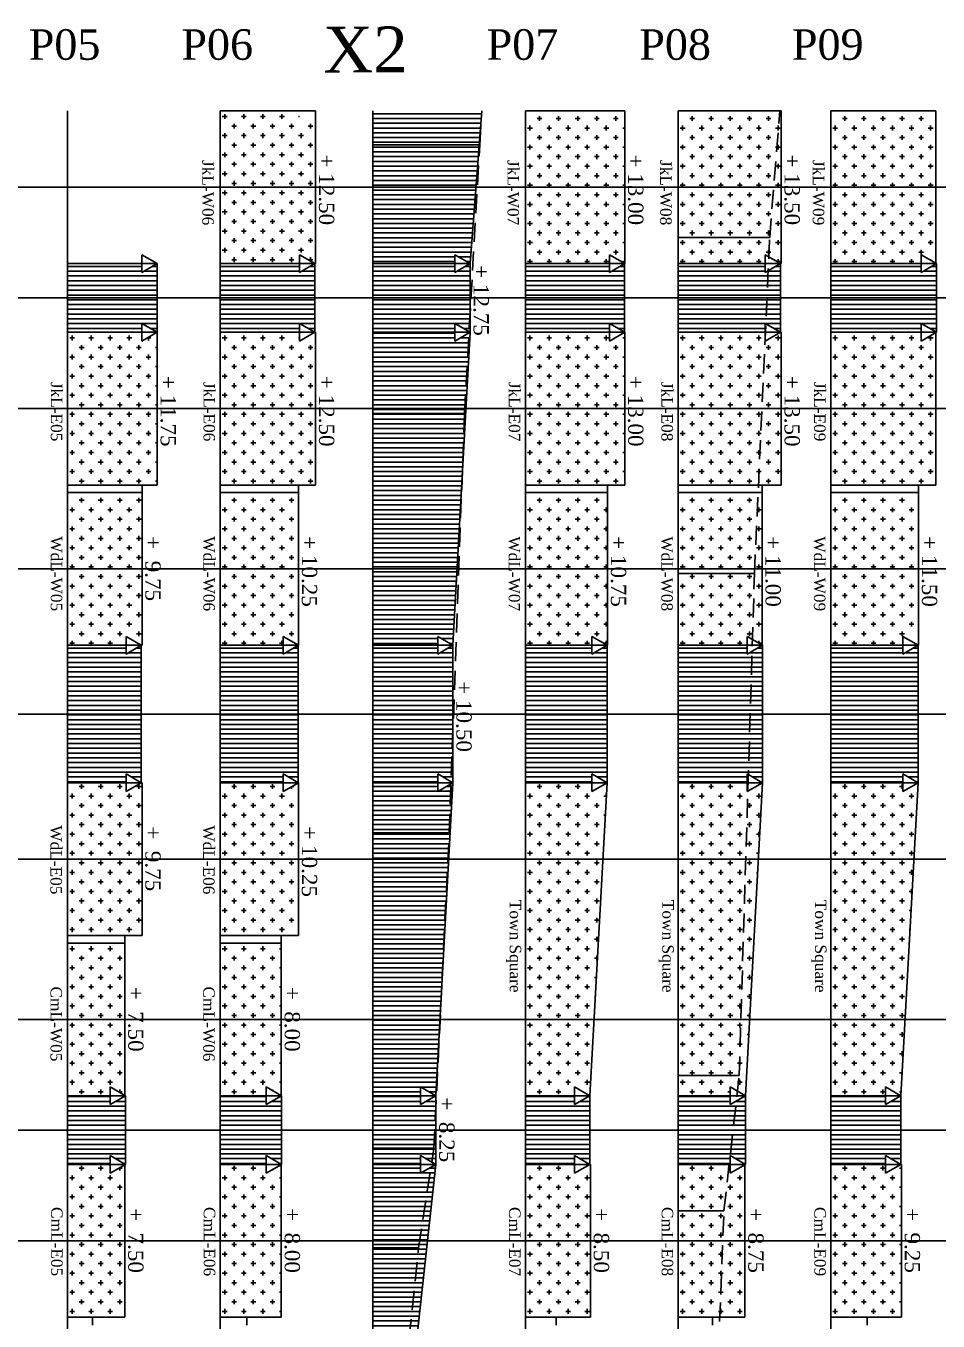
# Model space of a CAD drawing. Extents: x 15746 to 36625, y 87803 to 171760.
# Drawn here: x 16388 to 16507.5, y 88415 to 88584.6 of the extents above; entities that cross this region are included whole.
import ezdxf

# ---------------------------------------------------------------- set-up
doc = ezdxf.new("R2010")
doc.units = 0
doc.header["$LTSCALE"] = 5
doc.header["$MEASUREMENT"] = 0
doc.linetypes.add('DASHED', pattern=[0.75, 0.5, -0.25])
for name, color, linetype in [('CONTOUR', 254, 'Continuous'), ('Demarcation', 7, 'Continuous'), ('Hatch2', 254, 'Continuous'), ('text', 7, 'Continuous')]:
    doc.layers.add(name, color=color, linetype=linetype)
doc.styles.get("Standard").update_dxf_attribs({"font": 'TIMES.TTF', "height": 3})

msp = doc.modelspace()

# ---------------------------------------------------------------- hatches: boundary and pattern name
at = {"layer": 'Hatch2'}
h = msp.add_hatch(dxfattribs=at)
h.set_pattern_fill('CROSS', color=253, scale=5, style=0)
h.set_pattern_definition([(0, (0, 29), (1.25, 1.25), [0.625, -1.875]), (90, (0.3125, 28.6875), (-1.25, 1.25), [0.625, -1.875])])
h.paths.add_polyline_path([(16425.976, 88563.49), (16425.976, 88573.49), (16425.882, 88573.49), (16423.882, 88572.336), (16423.882, 88573.49), (16413.476, 88573.49), (16413.476, 88563.49)])
h.paths.add_polyline_path([(16413.476, 88563.49), (16413.476, 88553.49), (16425.976, 88553.49), (16425.976, 88563.49)])
h = msp.add_hatch(dxfattribs=at)
h.set_pattern_fill('ANSI31', color=253, scale=5, angle=135, style=0)
h.paths.add_polyline_path([(16447.744, 88573.49), (16433.476, 88573.49), (16433.476, 88563.49), (16446.985, 88563.49)])
h.paths.add_polyline_path([(16446.985, 88563.49), (16433.476, 88563.49), (16433.476, 88553.49), (16444.226, 88553.49), (16444.226, 88554.645), (16446.226, 88553.49)])
h.paths.add_polyline_path([(16446.226, 88553.49), (16444.226, 88552.336), (16444.226, 88553.49), (16433.476, 88553.49), (16433.476, 88548.99), (16446.226, 88548.99)])
h.paths.add_polyline_path([(16446.226, 88548.99), (16433.476, 88548.99), (16433.476, 88544.49), (16444.226, 88544.49), (16444.226, 88545.645), (16446.226, 88544.49)])
h.paths.add_polyline_path([(16446.226, 88544.49), (16444.226, 88543.336), (16444.226, 88544.49), (16433.476, 88544.49), (16433.476, 88534.49), (16445.677, 88534.49)])
h.paths.add_polyline_path([(16445.677, 88534.49), (16433.476, 88534.49), (16433.476, 88524.49), (16445.128, 88524.49)])
h.paths.add_polyline_path([(16445.128, 88524.49), (16433.476, 88524.49), (16433.476, 88523.49), (16445.073, 88523.49)])
h.paths.add_polyline_path([(16445.073, 88523.49), (16433.476, 88523.49), (16433.476, 88513.49), (16444.525, 88513.49)])
h.paths.add_polyline_path([(16444.525, 88513.49), (16433.476, 88513.49), (16433.476, 88503.49), (16441.976, 88503.49), (16441.976, 88504.645), (16443.976, 88503.49)])
h.paths.add_polyline_path([(16443.976, 88503.49), (16441.976, 88502.336), (16441.976, 88503.49), (16433.476, 88503.49), (16433.476, 88494.49), (16443.976, 88494.49)])
h.paths.add_polyline_path([(16443.976, 88494.49), (16433.476, 88494.49), (16433.476, 88485.49), (16441.976, 88485.49), (16441.976, 88486.645), (16443.976, 88485.49)])
h.paths.add_polyline_path([(16443.976, 88485.49), (16441.976, 88484.336), (16441.976, 88485.49), (16433.476, 88485.49), (16433.476, 88475.49), (16443.427, 88475.49)])
h.paths.add_polyline_path([(16443.427, 88475.49), (16433.476, 88475.49), (16433.476, 88465.49), (16442.878, 88465.49)])
h.paths.add_polyline_path([(16442.878, 88465.49), (16433.476, 88465.49), (16433.476, 88464.458), (16442.822, 88464.458)])
h.paths.add_polyline_path([(16442.822, 88464.458), (16433.476, 88464.458), (16433.476, 88454.49), (16442.275, 88454.49)])
h.paths.add_polyline_path([(16442.275, 88454.49), (16433.476, 88454.49), (16433.476, 88444.49), (16439.726, 88444.49), (16439.726, 88445.645), (16441.726, 88444.49)])
h.paths.add_polyline_path([(16441.726, 88444.49), (16439.726, 88443.336), (16439.726, 88444.49), (16433.476, 88444.49), (16433.476, 88439.99), (16441.726, 88439.99)])
h.paths.add_polyline_path([(16441.726, 88439.99), (16433.476, 88439.99), (16433.476, 88435.49), (16439.726, 88435.49), (16439.726, 88436.645), (16441.726, 88435.49)])
h.paths.add_polyline_path([(16441.726, 88435.49), (16439.726, 88434.336), (16439.726, 88435.49), (16433.476, 88435.49), (16433.476, 88425.49), (16440.628, 88425.49)])
h.paths.add_polyline_path([(16440.628, 88425.49), (16433.476, 88425.49), (16433.476, 88415.49), (16439.531, 88415.49)])
h.paths.add_polyline_path([(16439.531, 88415.49), (16433.476, 88415.49), (16433.476, 88414.458), (16439.417, 88414.458)])
h.paths.add_polyline_path([(16439.417, 88414.458), (16433.476, 88414.458), (16433.476, 88404.49), (16438.323, 88404.49)])
h.paths.add_polyline_path([(16438.323, 88404.49), (16433.476, 88404.49), (16433.476, 88389.99), (16437.226, 88389.99), (16437.226, 88394.49), (16435.226, 88393.336), (16435.226, 88395.645), (16437.226, 88394.49)])
h.paths.add_polyline_path([(16437.226, 88389.99), (16433.476, 88389.99), (16433.476, 88385.49), (16435.226, 88385.49), (16435.226, 88386.645), (16437.226, 88385.49)])
h = msp.add_hatch(dxfattribs=at)
h.set_pattern_fill('CROSS', color=253, scale=5, style=0)
h.paths.add_polyline_path([(16466.476, 88563.49), (16466.476, 88573.49), (16453.476, 88573.49), (16453.476, 88563.49)])
h.paths.add_polyline_path([(16453.476, 88563.49), (16453.476, 88553.49), (16464.476, 88553.49), (16464.476, 88554.645), (16466.476, 88553.49), (16466.476, 88563.49)])
h = msp.add_hatch(dxfattribs=at)
h.set_pattern_fill('CROSS', color=253, scale=5, style=0)
h.paths.add_polyline_path([(16486.976, 88563.49), (16486.976, 88573.49), (16473.476, 88573.49), (16473.476, 88563.49)])
h.paths.add_polyline_path([(16486.976, 88563.49), (16473.476, 88563.49), (16473.476, 88553.49), (16484.882, 88553.49), (16484.882, 88554.645), (16486.882, 88553.49), (16486.976, 88553.49)])
h = msp.add_hatch(dxfattribs=at)
h.set_pattern_fill('CROSS', color=253, scale=5, style=0)
h.paths.add_polyline_path([(16493.476, 88563.49), (16507.226, 88563.49), (16507.226, 88573.49), (16493.476, 88573.49)])
h.paths.add_polyline_path([(16493.476, 88563.49), (16493.476, 88553.49), (16505.32, 88553.49), (16505.32, 88554.645), (16507.226, 88553.544), (16507.226, 88563.49)])
h = msp.add_hatch(dxfattribs=at)
h.set_pattern_fill('ANSI31', color=253, scale=5, angle=135, style=0)
h.paths.add_polyline_path([(16405.195, 88548.99), (16405.195, 88553.49), (16403.195, 88552.336), (16403.195, 88553.49), (16393.476, 88553.49), (16393.476, 88548.99)])
h.paths.add_polyline_path([(16393.476, 88548.99), (16393.476, 88544.49), (16403.195, 88544.49), (16403.195, 88545.645), (16405.195, 88544.49), (16405.195, 88548.99)])
h = msp.add_hatch(dxfattribs=at)
h.set_pattern_fill('ANSI31', color=253, scale=5, angle=135, style=0)
h.paths.add_polyline_path([(16425.882, 88548.99), (16425.882, 88553.49), (16423.882, 88552.336), (16423.882, 88553.49), (16413.476, 88553.49), (16413.476, 88548.99)])
h.paths.add_polyline_path([(16413.476, 88548.99), (16413.476, 88544.49), (16423.882, 88544.49), (16423.882, 88545.645), (16425.882, 88544.49), (16425.882, 88548.99)])
h = msp.add_hatch(dxfattribs=at)
h.set_pattern_fill('ANSI31', color=253, scale=5, angle=135, style=0)
h.paths.add_polyline_path([(16453.476, 88553.49), (16453.476, 88548.99), (16466.439, 88548.99), (16466.439, 88553.469), (16464.476, 88552.336), (16464.476, 88553.49)])
h.paths.add_polyline_path([(16453.476, 88548.99), (16453.476, 88544.49), (16464.476, 88544.49), (16464.476, 88545.645), (16466.439, 88544.511), (16466.439, 88548.99)])
h = msp.add_hatch(dxfattribs=at)
h.set_pattern_fill('ANSI31', color=253, scale=5, angle=135, style=0)
h.paths.add_polyline_path([(16486.882, 88548.99), (16486.882, 88553.49), (16484.882, 88552.336), (16484.882, 88553.49), (16473.476, 88553.49), (16473.476, 88548.99)])
h.paths.add_polyline_path([(16473.476, 88548.99), (16473.476, 88544.49), (16484.882, 88544.49), (16484.882, 88545.645), (16486.882, 88544.49), (16486.882, 88548.99)])
h = msp.add_hatch(dxfattribs=at)
h.set_pattern_fill('ANSI31', color=253, scale=5, angle=135, style=0)
h.paths.add_polyline_path([(16507.32, 88548.99), (16507.32, 88553.49), (16505.32, 88552.336), (16505.32, 88553.49), (16493.476, 88553.49), (16493.476, 88548.99)])
h.paths.add_polyline_path([(16493.476, 88548.99), (16493.476, 88544.49), (16505.32, 88544.49), (16505.32, 88545.645), (16507.32, 88544.49), (16507.32, 88548.99)])
h = msp.add_hatch(dxfattribs=at)
h.set_pattern_fill('CROSS', color=253, scale=5, style=0)
h.paths.add_polyline_path([(16405.226, 88534.49), (16405.226, 88544.472), (16405.195, 88544.49), (16403.195, 88543.336), (16403.195, 88544.49), (16393.476, 88544.49), (16393.476, 88534.49)])
h.paths.add_polyline_path([(16393.476, 88534.49), (16393.476, 88524.49), (16405.226, 88524.49), (16405.226, 88534.49)])
h = msp.add_hatch(dxfattribs=at)
h.set_pattern_fill('CROSS', color=253, scale=5, style=0)
h.paths.add_polyline_path([(16425.976, 88534.49), (16425.976, 88544.49), (16425.882, 88544.49), (16423.882, 88543.336), (16423.882, 88544.49), (16413.476, 88544.49), (16413.476, 88534.49)])
h.paths.add_polyline_path([(16413.476, 88534.49), (16413.476, 88524.49), (16425.976, 88524.49), (16425.976, 88534.49)])
h = msp.add_hatch(dxfattribs=at)
h.set_pattern_fill('CROSS', color=253, scale=5, style=0)
h.paths.add_polyline_path([(16466.476, 88534.49), (16466.476, 88544.49), (16464.476, 88543.336), (16464.476, 88544.49), (16453.476, 88544.49), (16453.476, 88534.49)])
h.paths.add_polyline_path([(16453.476, 88534.49), (16453.476, 88524.49), (16466.476, 88524.49), (16466.476, 88534.49)])
h = msp.add_hatch(dxfattribs=at)
h.set_pattern_fill('CROSS', color=253, scale=5, style=0)
h.paths.add_polyline_path([(16473.476, 88544.49), (16473.476, 88534.49), (16486.976, 88534.49), (16486.976, 88544.49), (16486.882, 88544.49), (16484.882, 88543.336), (16484.882, 88544.49)])
h.paths.add_polyline_path([(16473.476, 88534.49), (16473.476, 88524.49), (16486.976, 88524.49), (16486.976, 88534.49)])
h = msp.add_hatch(dxfattribs=at)
h.set_pattern_fill('CROSS', color=253, scale=5, style=0)
h.paths.add_polyline_path([(16507.226, 88534.49), (16507.226, 88544.436), (16505.32, 88543.336), (16505.32, 88544.49), (16493.476, 88544.49), (16493.476, 88534.49)])
h.paths.add_polyline_path([(16493.476, 88534.49), (16493.476, 88524.49), (16507.226, 88524.49), (16507.226, 88534.49)])
h = msp.add_hatch(dxfattribs=at)
h.set_pattern_fill('CROSS', color=253, scale=5, style=0)
h.paths.add_polyline_path([(16403.226, 88513.49), (16403.226, 88523.49), (16393.476, 88523.49), (16393.476, 88513.49)])
h.paths.add_polyline_path([(16393.476, 88513.49), (16393.476, 88503.49), (16401.132, 88503.49), (16401.132, 88504.645), (16403.132, 88503.49), (16403.226, 88503.49), (16403.226, 88513.49)])
h = msp.add_hatch(dxfattribs=at)
h.set_pattern_fill('CROSS', color=253, scale=5, style=0)
h.paths.add_polyline_path([(16413.476, 88523.49), (16413.476, 88513.49), (16423.726, 88513.49), (16423.726, 88523.49)])
h.paths.add_polyline_path([(16413.476, 88513.49), (16413.476, 88503.49), (16421.726, 88503.49), (16421.726, 88504.645), (16423.726, 88503.49), (16423.726, 88513.49)])
h = msp.add_hatch(dxfattribs=at)
h.set_pattern_fill('CROSS', color=253, scale=5, style=0)
h.paths.add_polyline_path([(16464.226, 88523.49), (16453.476, 88523.49), (16453.476, 88513.49), (16464.226, 88513.49)])
h.paths.add_polyline_path([(16453.476, 88513.49), (16453.476, 88503.49), (16462.163, 88503.49), (16462.163, 88504.645), (16464.163, 88503.49), (16464.226, 88503.49), (16464.226, 88513.49)])
h = msp.add_hatch(dxfattribs=at)
h.set_pattern_fill('CROSS', color=253, scale=5, style=0)
h.paths.add_polyline_path([(16484.476, 88513.49), (16484.476, 88523.49), (16473.476, 88523.49), (16473.476, 88513.49)])
h.paths.add_polyline_path([(16473.476, 88513.49), (16473.476, 88503.49), (16482.538, 88503.49), (16482.538, 88504.645), (16484.476, 88503.526), (16484.476, 88513.49)])
h = msp.add_hatch(dxfattribs=at)
h.set_pattern_fill('CROSS', color=253, scale=5, style=0)
h.paths.add_polyline_path([(16493.476, 88513.49), (16493.476, 88503.49), (16502.913, 88503.49), (16502.913, 88504.645), (16504.913, 88503.49), (16504.976, 88503.49), (16504.976, 88513.49)])
h.paths.add_polyline_path([(16504.976, 88523.49), (16493.476, 88523.49), (16493.476, 88513.49), (16504.976, 88513.49)])
h = msp.add_hatch(dxfattribs=at)
h.set_pattern_fill('ANSI31', color=253, scale=5, angle=135, style=0)
h.paths.add_polyline_path([(16403.132, 88503.49), (16401.132, 88502.336), (16401.132, 88503.49), (16393.476, 88503.49), (16393.476, 88494.49), (16403.132, 88494.49)])
h.paths.add_polyline_path([(16403.132, 88494.49), (16393.476, 88494.49), (16393.476, 88485.49), (16401.132, 88485.49), (16401.132, 88486.645), (16403.132, 88485.49)])
h = msp.add_hatch(dxfattribs=at)
h.set_pattern_fill('ANSI31', color=253, scale=5, angle=135, style=0)
h.paths.add_polyline_path([(16423.695, 88503.472), (16421.726, 88502.336), (16421.726, 88503.49), (16413.476, 88503.49), (16413.476, 88494.49), (16423.695, 88494.49)])
h.paths.add_polyline_path([(16423.695, 88494.49), (16413.476, 88494.49), (16413.476, 88485.49), (16421.726, 88485.49), (16421.726, 88486.645), (16423.695, 88485.508)])
h = msp.add_hatch(dxfattribs=at)
h.set_pattern_fill('ANSI31', color=253, scale=5, angle=135, style=0)
h.paths.add_polyline_path([(16464.163, 88503.49), (16462.163, 88502.336), (16462.163, 88503.49), (16453.476, 88503.49), (16453.476, 88494.49), (16464.163, 88494.49)])
h.paths.add_polyline_path([(16453.476, 88494.49), (16453.476, 88485.49), (16462.163, 88485.49), (16462.163, 88486.645), (16464.163, 88485.49), (16464.163, 88494.49)])
h = msp.add_hatch(dxfattribs=at)
h.set_pattern_fill('ANSI31', color=253, scale=5, angle=135, style=0)
h.paths.add_polyline_path([(16484.538, 88494.49), (16484.538, 88503.49), (16482.538, 88502.336), (16482.538, 88503.49), (16473.476, 88503.49), (16473.476, 88494.49)])
h.paths.add_polyline_path([(16473.476, 88494.49), (16473.476, 88485.49), (16482.538, 88485.49), (16482.538, 88486.645), (16484.538, 88485.49), (16484.538, 88494.49)])
h = msp.add_hatch(dxfattribs=at)
h.set_pattern_fill('ANSI31', color=253, scale=5, angle=135, style=0)
h.paths.add_polyline_path([(16504.913, 88494.49), (16504.913, 88503.49), (16502.913, 88502.336), (16502.913, 88503.49), (16493.476, 88503.49), (16493.476, 88494.49)])
h.paths.add_polyline_path([(16502.913, 88485.49), (16502.913, 88486.645), (16504.913, 88485.49), (16504.913, 88494.49), (16493.476, 88494.49), (16493.476, 88485.49)])
h = msp.add_hatch(dxfattribs=at)
h.set_pattern_fill('CROSS', color=253, scale=5, style=0)
h.paths.add_polyline_path([(16403.226, 88475.49), (16403.226, 88485.436), (16403.132, 88485.49), (16401.132, 88484.336), (16401.132, 88485.49), (16393.476, 88485.49), (16393.476, 88475.49)])
h.paths.add_polyline_path([(16393.476, 88475.49), (16393.476, 88465.49), (16403.226, 88465.49), (16403.226, 88475.49)])
h = msp.add_hatch(dxfattribs=at)
h.set_pattern_fill('CROSS', color=253, scale=5, style=0)
h.paths.add_polyline_path([(16423.726, 88475.49), (16423.726, 88485.49), (16421.726, 88484.336), (16421.726, 88485.49), (16413.476, 88485.49), (16413.476, 88475.49)])
h.paths.add_polyline_path([(16413.476, 88475.49), (16413.476, 88465.49), (16423.726, 88465.49), (16423.726, 88475.49)])
h = msp.add_hatch(dxfattribs=at)
h.set_pattern_fill('CROSS', color=253, scale=5, style=0)
h.paths.add_polyline_path([(16463.615, 88475.49), (16464.163, 88485.49), (16462.163, 88484.336), (16462.163, 88485.49), (16453.476, 88485.49), (16453.476, 88475.49)])
h.paths.add_polyline_path([(16463.615, 88475.49), (16453.476, 88475.49), (16453.476, 88454.49), (16462.462, 88454.49)])
h.paths.add_polyline_path([(16453.476, 88444.49), (16459.913, 88444.49), (16459.913, 88445.645), (16461.913, 88444.49), (16462.462, 88454.49), (16453.476, 88454.49)])
h = msp.add_hatch(dxfattribs=at)
h.set_pattern_fill('CROSS', color=253, scale=5, style=0)
h.paths.add_polyline_path([(16483.99, 88475.49), (16484.538, 88485.49), (16482.538, 88484.336), (16482.538, 88485.49), (16473.476, 88485.49), (16473.476, 88475.49)])
h.paths.add_polyline_path([(16473.476, 88454.49), (16482.837, 88454.49), (16483.99, 88475.49), (16473.476, 88475.49)])
h.paths.add_polyline_path([(16473.476, 88454.49), (16473.476, 88444.49), (16480.288, 88444.49), (16480.288, 88445.645), (16482.288, 88444.49), (16482.837, 88454.49)])
h = msp.add_hatch(dxfattribs=at)
h.set_pattern_fill('CROSS', color=253, scale=5, style=0)
h.paths.add_polyline_path([(16504.365, 88475.49), (16504.913, 88485.49), (16502.913, 88484.336), (16502.913, 88485.49), (16493.476, 88485.49), (16493.476, 88475.49)])
h.paths.add_polyline_path([(16493.476, 88454.49), (16503.212, 88454.49), (16504.365, 88475.49), (16493.476, 88475.49)])
h.paths.add_polyline_path([(16493.476, 88444.49), (16500.663, 88444.49), (16500.663, 88445.645), (16502.663, 88444.49), (16503.212, 88454.49), (16493.476, 88454.49)])
h = msp.add_hatch(dxfattribs=at)
h.set_pattern_fill('CROSS', color=253, scale=5, style=0)
h.paths.add_polyline_path([(16400.976, 88464.458), (16393.476, 88464.458), (16393.476, 88454.49), (16400.976, 88454.49)])
h.paths.add_polyline_path([(16393.476, 88454.49), (16393.476, 88444.49), (16399.07, 88444.49), (16399.07, 88445.645), (16400.976, 88444.544), (16400.976, 88454.49)])
h = msp.add_hatch(dxfattribs=at)
h.set_pattern_fill('CROSS', color=253, scale=5, style=0)
h.paths.add_polyline_path([(16421.476, 88464.458), (16413.476, 88464.458), (16413.476, 88454.49), (16421.476, 88454.49)])
h.paths.add_polyline_path([(16413.476, 88454.49), (16413.476, 88444.49), (16419.507, 88444.49), (16419.507, 88445.645), (16421.476, 88444.508), (16421.476, 88454.49)])
h = msp.add_hatch(dxfattribs=at)
h.set_pattern_fill('ANSI31', color=253, scale=5, angle=135, style=0)
h.paths.add_polyline_path([(16401.07, 88444.49), (16399.07, 88443.336), (16399.07, 88444.49), (16393.476, 88444.49), (16393.476, 88439.99), (16401.07, 88439.99)])
h.paths.add_polyline_path([(16401.07, 88439.99), (16393.476, 88439.99), (16393.476, 88435.49), (16399.07, 88435.49), (16399.07, 88436.645), (16401.07, 88435.49)])
h = msp.add_hatch(dxfattribs=at)
h.set_pattern_fill('ANSI31', color=253, scale=5, angle=135, style=0)
h.paths.add_polyline_path([(16421.507, 88444.49), (16419.507, 88443.336), (16419.507, 88444.49), (16413.476, 88444.49), (16413.476, 88439.99), (16421.507, 88439.99)])
h.paths.add_polyline_path([(16421.507, 88439.99), (16413.476, 88439.99), (16413.476, 88435.49), (16419.507, 88435.49), (16419.507, 88436.645), (16421.507, 88435.49)])
h = msp.add_hatch(dxfattribs=at)
h.set_pattern_fill('ANSI31', color=253, scale=5, angle=135, style=0)
h.paths.add_polyline_path([(16461.913, 88439.99), (16461.913, 88444.49), (16459.913, 88443.336), (16459.913, 88444.49), (16453.476, 88444.49), (16453.476, 88439.99)])
h.paths.add_polyline_path([(16453.476, 88439.99), (16453.476, 88435.49), (16459.913, 88435.49), (16459.913, 88436.645), (16461.913, 88435.49), (16461.913, 88439.99)])
h = msp.add_hatch(dxfattribs=at)
h.set_pattern_fill('ANSI31', color=253, scale=5, angle=135, style=0)
h.paths.add_polyline_path([(16482.288, 88439.99), (16482.288, 88444.49), (16480.288, 88443.336), (16480.288, 88444.49), (16473.476, 88444.49), (16473.476, 88439.99)])
h.paths.add_polyline_path([(16473.476, 88439.99), (16473.476, 88435.49), (16480.288, 88435.49), (16480.288, 88436.645), (16482.288, 88435.49), (16482.288, 88439.99)])
h = msp.add_hatch(dxfattribs=at)
h.set_pattern_fill('ANSI31', color=253, scale=5, angle=135, style=0)
h.paths.add_polyline_path([(16500.663, 88443.336), (16500.663, 88444.49), (16493.476, 88444.49), (16493.476, 88439.99), (16502.663, 88439.99), (16502.663, 88444.49)])
h.paths.add_polyline_path([(16493.476, 88439.99), (16493.476, 88435.49), (16500.663, 88435.49), (16500.663, 88436.645), (16502.663, 88435.49), (16502.663, 88439.99)])
h = msp.add_hatch(dxfattribs=at)
h.set_pattern_fill('CROSS', color=253, scale=5, style=0)
h.paths.add_polyline_path([(16400.976, 88425.49), (16400.976, 88435.436), (16399.07, 88434.336), (16399.07, 88435.49), (16393.476, 88435.49), (16393.476, 88425.49)])
h.paths.add_polyline_path([(16393.476, 88425.49), (16393.476, 88415.49), (16400.976, 88415.49), (16400.976, 88425.49)])
h = msp.add_hatch(dxfattribs=at)
h.set_pattern_fill('CROSS', color=253, scale=5, style=0)
h.paths.add_polyline_path([(16413.476, 88425.49), (16421.476, 88425.49), (16421.476, 88435.472), (16419.507, 88434.336), (16419.507, 88435.49), (16413.476, 88435.49)])
h.paths.add_polyline_path([(16413.476, 88425.49), (16413.476, 88415.49), (16421.476, 88415.49), (16421.476, 88425.49)])
h = msp.add_hatch(dxfattribs=at)
h.set_pattern_fill('CROSS', color=253, scale=5, style=0)
h.paths.add_polyline_path([(16461.976, 88425.49), (16461.976, 88435.49), (16461.913, 88435.49), (16459.913, 88434.336), (16459.913, 88435.49), (16453.476, 88435.49), (16453.476, 88425.49)])
h.paths.add_polyline_path([(16453.476, 88425.49), (16453.476, 88415.49), (16461.976, 88415.49), (16461.976, 88425.49)])
h = msp.add_hatch(dxfattribs=at)
h.set_pattern_fill('CROSS', color=253, scale=5, style=0)
h.paths.add_polyline_path([(16482.226, 88425.49), (16482.226, 88435.454), (16480.288, 88434.336), (16480.288, 88435.49), (16473.476, 88435.49), (16473.476, 88425.49)])
h.paths.add_polyline_path([(16473.476, 88425.49), (16473.476, 88415.49), (16482.226, 88415.49), (16482.226, 88425.49)])
h = msp.add_hatch(dxfattribs=at)
h.set_pattern_fill('CROSS', color=253, scale=5, style=0)
h.paths.add_polyline_path([(16502.726, 88435.49), (16502.663, 88435.49), (16500.663, 88434.336), (16500.663, 88435.49), (16493.476, 88435.49), (16493.476, 88425.49), (16502.726, 88425.49)])
h.paths.add_polyline_path([(16493.476, 88425.49), (16493.476, 88415.49), (16502.726, 88415.49), (16502.726, 88425.49)])

# ---------------------------------------------------------------- linework, layer by layer
for p, q in [((16393.476, 88573.49), (16393.476, 88304.99)), ((16413.476, 88573.49), (16413.476, 88304.99)), ((16425.976, 88573.49), (16425.976, 88553.49)), ((16433.476, 88573.49), (16433.476, 88304.99)), ((16453.476, 88573.49), (16453.476, 88304.99)), ((16466.476, 88573.49), (16466.476, 88553.49)), ((16473.476, 88573.49), (16473.476, 88304.99)), ((16486.976, 88573.49), (16486.976, 88553.49)), ((16493.476, 88573.49), (16493.476, 88304.99)), ((16507.226, 88573.49), (16507.226, 88553.49)), ((16403.195, 88554.645), (16403.195, 88552.336)), ((16423.882, 88554.645), (16423.882, 88552.336)), ((16444.226, 88554.645), (16444.226, 88552.336)), ((16464.476, 88554.645), (16464.476, 88552.336)), ((16484.882, 88554.645), (16484.882, 88552.336)), ((16505.32, 88554.645), (16505.32, 88552.336)), ((16405.195, 88553.49), (16405.195, 88544.49)), ((16425.882, 88553.49), (16425.882, 88544.49)), ((16446.226, 88553.49), (16446.226, 88544.49)), ((16466.439, 88553.49), (16466.439, 88544.49)), ((16486.882, 88553.49), (16486.882, 88544.49)), ((16507.32, 88553.49), (16507.32, 88544.49)), ((16248.476, 88548.99), (16669.038, 88548.99)), ((16403.195, 88545.645), (16403.195, 88543.336)), ((16423.882, 88545.645), (16423.882, 88543.336)), ((16444.226, 88545.645), (16444.226, 88543.336)), ((16464.476, 88545.645), (16464.476, 88543.336)), ((16484.882, 88545.645), (16484.882, 88543.336)), ((16505.32, 88545.645), (16505.32, 88543.336)), ((16405.226, 88544.49), (16405.226, 88524.49)), ((16425.976, 88544.49), (16425.976, 88524.49)), ((16466.476, 88544.49), (16466.476, 88524.49)), ((16486.976, 88544.49), (16486.976, 88524.49)), ((16507.226, 88544.49), (16507.226, 88524.49)), ((16403.226, 88523.49), (16403.226, 88503.49)), ((16423.726, 88523.49), (16423.726, 88503.49)), ((16464.226, 88523.49), (16464.226, 88503.49)), ((16484.476, 88523.49), (16484.476, 88503.49)), ((16504.976, 88523.49), (16504.976, 88503.49)), ((16401.132, 88504.645), (16401.132, 88502.336)), ((16403.132, 88503.49), (16403.132, 88485.49)), ((16421.726, 88504.645), (16421.726, 88502.336)), ((16423.695, 88503.49), (16423.695, 88485.49)), ((16441.976, 88504.645), (16441.976, 88502.336)), ((16443.976, 88503.49), (16443.976, 88485.49)), ((16462.163, 88504.645), (16462.163, 88502.336)), ((16464.163, 88503.49), (16464.163, 88485.49)), ((16482.538, 88504.645), (16482.538, 88502.336)), ((16484.538, 88503.49), (16484.538, 88485.49)), ((16502.913, 88504.645), (16502.913, 88502.336)), ((16504.913, 88503.49), (16504.913, 88485.49)), ((16248.476, 88494.49), (16758.476, 88494.49)), ((16401.132, 88486.645), (16401.132, 88484.336)), ((16421.726, 88486.645), (16421.726, 88484.336)), ((16441.976, 88486.645), (16441.976, 88484.336)), ((16462.163, 88486.645), (16462.163, 88484.336)), ((16482.538, 88486.645), (16482.538, 88484.336)), ((16502.913, 88486.645), (16502.913, 88484.336)), ((16403.226, 88485.49), (16403.226, 88465.49)), ((16423.726, 88485.49), (16423.726, 88465.49)), ((16400.976, 88464.458), (16400.976, 88444.49)), ((16421.476, 88464.458), (16421.476, 88444.49)), ((16399.07, 88445.645), (16399.07, 88443.336)), ((16419.507, 88445.645), (16419.507, 88443.336)), ((16439.726, 88445.645), (16439.726, 88443.336)), ((16459.913, 88445.645), (16459.913, 88443.336)), ((16480.288, 88445.645), (16480.288, 88443.336)), ((16500.663, 88445.645), (16500.663, 88443.336)), ((16401.07, 88444.49), (16401.07, 88435.49)), ((16421.507, 88444.49), (16421.507, 88435.49)), ((16441.726, 88444.49), (16441.726, 88435.49)), ((16461.913, 88444.49), (16461.913, 88435.49)), ((16482.288, 88444.49), (16482.288, 88435.49)), ((16502.663, 88444.49), (16502.663, 88435.49)), ((16248.476, 88439.99), (16758.476, 88439.99)), ((16399.07, 88436.645), (16399.07, 88434.336)), ((16400.976, 88435.49), (16400.976, 88415.49)), ((16419.507, 88436.645), (16419.507, 88434.336)), ((16421.476, 88435.49), (16421.476, 88415.49)), ((16439.726, 88436.645), (16439.726, 88434.336)), ((16459.913, 88436.645), (16459.913, 88434.336)), ((16461.976, 88435.49), (16461.976, 88415.49)), ((16480.288, 88436.645), (16480.288, 88434.336)), ((16482.226, 88435.49), (16482.226, 88415.49)), ((16500.663, 88436.645), (16500.663, 88434.336)), ((16502.726, 88435.49), (16502.726, 88415.49))]:
    msp.add_line(p, q)
at = {"color": 7}
for p, q in [((16413.476, 88573.49), (16425.976, 88573.49)), ((16446.226, 88553.49), (16447.744, 88573.49)), ((16453.476, 88573.49), (16466.476, 88573.49)), ((16473.476, 88573.49), (16486.976, 88573.49)), ((16493.476, 88573.49), (16507.226, 88573.49)), ((16405.195, 88553.49), (16403.195, 88554.645)), ((16425.882, 88553.49), (16423.882, 88554.645)), ((16446.226, 88553.49), (16444.226, 88554.645)), ((16466.476, 88553.49), (16464.476, 88554.645)), ((16486.882, 88553.49), (16484.882, 88554.645)), ((16507.32, 88553.49), (16505.32, 88554.645)), ((16393.476, 88553.49), (16405.195, 88553.49)), ((16405.195, 88553.49), (16403.195, 88552.336)), ((16413.476, 88553.49), (16425.882, 88553.49)), ((16425.882, 88553.49), (16423.882, 88552.336)), ((16433.476, 88553.49), (16446.226, 88553.49)), ((16446.226, 88553.49), (16444.226, 88552.336)), ((16453.476, 88553.49), (16466.439, 88553.49)), ((16466.476, 88553.49), (16464.476, 88552.336)), ((16466.439, 88553.49), (16466.476, 88553.49)), ((16473.476, 88553.49), (16486.882, 88553.49)), ((16486.882, 88553.49), (16484.882, 88552.336)), ((16486.882, 88553.49), (16486.976, 88553.49)), ((16493.476, 88553.49), (16507.226, 88553.49)), ((16507.32, 88553.49), (16505.32, 88552.336)), ((16507.226, 88553.49), (16507.32, 88553.49)), ((16405.195, 88544.49), (16403.195, 88545.645)), ((16425.882, 88544.49), (16423.882, 88545.645)), ((16446.226, 88544.49), (16444.226, 88545.645)), ((16466.476, 88544.49), (16464.476, 88545.645)), ((16486.882, 88544.49), (16484.882, 88545.645)), ((16507.32, 88544.49), (16505.32, 88545.645)), ((16393.476, 88544.49), (16405.195, 88544.49)), ((16405.195, 88544.49), (16403.195, 88543.336)), ((16405.226, 88544.49), (16405.195, 88544.49)), ((16413.476, 88544.49), (16425.882, 88544.49)), ((16425.882, 88544.49), (16423.882, 88543.336)), ((16425.882, 88544.49), (16425.976, 88544.49)), ((16433.476, 88544.49), (16446.226, 88544.49)), ((16443.976, 88503.49), (16446.226, 88544.49)), ((16446.226, 88544.49), (16444.226, 88543.336)), ((16453.476, 88544.49), (16466.439, 88544.49)), ((16466.476, 88544.49), (16464.476, 88543.336)), ((16466.439, 88544.49), (16466.476, 88544.49)), ((16473.476, 88544.49), (16486.882, 88544.49)), ((16486.882, 88544.49), (16484.882, 88543.336)), ((16486.882, 88544.49), (16486.976, 88544.49)), ((16493.476, 88544.49), (16507.226, 88544.49)), ((16507.32, 88544.49), (16505.32, 88543.336)), ((16507.226, 88544.49), (16507.32, 88544.49)), ((16393.476, 88524.49), (16405.226, 88524.49)), ((16403.226, 88523.49), (16403.226, 88524.49)), ((16413.476, 88524.49), (16425.976, 88524.49)), ((16423.726, 88523.49), (16423.726, 88524.49)), ((16453.476, 88524.49), (16466.476, 88524.49)), ((16464.226, 88523.49), (16464.226, 88524.49)), ((16473.476, 88524.49), (16486.976, 88524.49)), ((16484.476, 88523.49), (16484.476, 88524.49)), ((16493.476, 88524.49), (16507.226, 88524.49)), ((16504.976, 88523.49), (16504.976, 88524.49)), ((16393.476, 88523.49), (16403.226, 88523.49)), ((16413.476, 88523.49), (16423.726, 88523.49)), ((16453.476, 88523.49), (16464.226, 88523.49)), ((16473.476, 88523.49), (16484.476, 88523.49)), ((16493.476, 88523.49), (16504.976, 88523.49)), ((16393.476, 88503.49), (16403.132, 88503.49)), ((16403.132, 88503.49), (16401.132, 88504.645)), ((16403.132, 88503.49), (16401.132, 88502.336)), ((16403.038, 88503.49), (16403.132, 88503.49)), ((16403.132, 88503.49), (16403.226, 88503.49)), ((16413.476, 88503.49), (16423.695, 88503.49)), ((16423.726, 88503.49), (16421.726, 88504.645)), ((16423.726, 88503.49), (16421.726, 88502.336)), ((16423.695, 88503.49), (16423.726, 88503.49)), ((16433.476, 88503.49), (16443.976, 88503.49)), ((16443.976, 88503.49), (16441.976, 88504.645)), ((16443.976, 88503.49), (16441.976, 88502.336)), ((16453.476, 88503.49), (16464.163, 88503.49)), ((16464.163, 88503.49), (16462.163, 88504.645)), ((16464.163, 88503.49), (16462.163, 88502.336)), ((16464.163, 88503.49), (16464.226, 88503.49)), ((16473.476, 88503.49), (16484.476, 88503.49)), ((16484.538, 88503.49), (16482.538, 88504.645)), ((16484.538, 88503.49), (16482.538, 88502.336)), ((16484.476, 88503.49), (16484.538, 88503.49)), ((16493.476, 88503.49), (16504.913, 88503.49)), ((16504.913, 88503.49), (16502.913, 88504.645)), ((16504.913, 88503.49), (16502.913, 88502.336)), ((16504.913, 88503.49), (16504.976, 88503.49)), ((16403.132, 88485.49), (16401.132, 88486.645)), ((16423.726, 88485.49), (16421.726, 88486.645)), ((16443.976, 88485.49), (16441.976, 88486.645)), ((16464.163, 88485.49), (16462.163, 88486.645)), ((16484.538, 88485.49), (16482.538, 88486.645)), ((16504.913, 88485.49), (16502.913, 88486.645)), ((16393.476, 88485.49), (16403.132, 88485.49)), ((16403.132, 88485.49), (16401.132, 88484.336)), ((16403.038, 88485.49), (16403.132, 88485.49)), ((16403.132, 88485.49), (16403.226, 88485.49)), ((16413.476, 88485.49), (16423.695, 88485.49)), ((16423.726, 88485.49), (16421.726, 88484.336)), ((16423.695, 88485.49), (16423.726, 88485.49)), ((16433.476, 88485.49), (16443.976, 88485.49)), ((16441.726, 88444.49), (16443.976, 88485.49)), ((16443.976, 88485.49), (16441.976, 88484.336)), ((16453.476, 88485.49), (16464.163, 88485.49)), ((16461.913, 88444.49), (16464.163, 88485.49)), ((16464.163, 88485.49), (16462.163, 88484.336)), ((16473.476, 88485.49), (16484.538, 88485.49)), ((16482.288, 88444.49), (16484.538, 88485.49)), ((16484.538, 88485.49), (16482.538, 88484.336)), ((16493.476, 88485.49), (16504.913, 88485.49)), ((16502.663, 88444.49), (16504.913, 88485.49)), ((16504.913, 88485.49), (16502.913, 88484.336)), ((16393.476, 88465.49), (16403.226, 88465.49)), ((16393.476, 88464.458), (16400.976, 88464.458)), ((16400.976, 88464.458), (16400.976, 88465.49)), ((16413.476, 88465.49), (16423.726, 88465.49)), ((16413.476, 88464.458), (16421.476, 88464.458)), ((16421.476, 88464.458), (16421.476, 88465.49)), ((16401.07, 88444.49), (16399.07, 88445.645)), ((16421.507, 88444.49), (16419.507, 88445.645)), ((16441.726, 88444.49), (16439.726, 88445.645)), ((16461.913, 88444.49), (16459.913, 88445.645)), ((16482.288, 88444.49), (16480.288, 88445.645)), ((16502.663, 88444.49), (16500.663, 88445.645)), ((16393.476, 88444.49), (16400.976, 88444.49)), ((16401.07, 88444.49), (16399.07, 88443.336)), ((16400.976, 88444.49), (16401.07, 88444.49)), ((16413.476, 88444.49), (16421.476, 88444.49)), ((16421.507, 88444.49), (16419.507, 88443.336)), ((16421.476, 88444.49), (16421.507, 88444.49)), ((16433.476, 88444.49), (16441.726, 88444.49)), ((16441.726, 88444.49), (16439.726, 88443.336)), ((16453.476, 88444.49), (16461.913, 88444.49)), ((16461.913, 88444.49), (16459.913, 88443.336)), ((16473.476, 88444.49), (16482.288, 88444.49)), ((16482.288, 88444.49), (16480.288, 88443.336)), ((16493.476, 88444.49), (16502.663, 88444.49)), ((16502.663, 88444.49), (16500.663, 88443.336)), ((16393.476, 88435.49), (16400.976, 88435.49)), ((16401.07, 88435.49), (16399.07, 88436.645)), ((16401.07, 88435.49), (16399.07, 88434.336)), ((16400.976, 88435.49), (16401.07, 88435.49)), ((16413.476, 88435.49), (16421.476, 88435.49)), ((16421.507, 88435.49), (16419.507, 88436.645)), ((16421.507, 88435.49), (16419.507, 88434.336)), ((16421.476, 88435.49), (16421.507, 88435.49)), ((16433.476, 88435.49), (16441.726, 88435.49)), ((16437.226, 88394.49), (16441.726, 88435.49)), ((16441.726, 88435.49), (16439.726, 88436.645)), ((16441.726, 88435.49), (16439.726, 88434.336)), ((16453.476, 88435.49), (16461.913, 88435.49)), ((16461.913, 88435.49), (16459.913, 88436.645)), ((16461.913, 88435.49), (16459.913, 88434.336)), ((16461.913, 88435.49), (16461.976, 88435.49)), ((16473.476, 88435.49), (16482.226, 88435.49)), ((16482.288, 88435.49), (16480.288, 88436.645)), ((16482.288, 88435.49), (16480.288, 88434.336)), ((16482.226, 88435.49), (16482.288, 88435.49)), ((16493.476, 88435.49), (16502.663, 88435.49)), ((16502.663, 88435.49), (16500.663, 88436.645)), ((16502.663, 88435.49), (16500.663, 88434.336)), ((16502.663, 88435.49), (16502.726, 88435.49)), ((16393.476, 88415.49), (16400.976, 88415.49)), ((16396.726, 88414.458), (16396.726, 88415.49)), ((16413.476, 88415.49), (16421.476, 88415.49)), ((16416.976, 88414.458), (16416.976, 88415.49)), ((16453.476, 88415.49), (16461.976, 88415.49)), ((16457.476, 88414.458), (16457.476, 88415.49)), ((16473.476, 88415.49), (16482.226, 88415.49)), ((16477.976, 88414.458), (16477.976, 88415.49)), ((16493.476, 88415.49), (16502.726, 88415.49)), ((16498.226, 88414.458), (16498.226, 88415.49))]:
    msp.add_line(p, q, dxfattribs=at)
at = {"color": 254}
for p, q in [((16248.476, 88563.49), (16758.476, 88563.49)), ((16248.476, 88534.49), (16758.476, 88534.49)), ((16248.476, 88513.49), (16758.476, 88513.49)), ((16248.476, 88475.49), (16758.476, 88475.49)), ((16248.476, 88454.49), (16758.476, 88454.49)), ((16248.476, 88425.49), (16758.476, 88425.49))]:
    msp.add_line(p, q, dxfattribs=at)
at = {"layer": 'CONTOUR', "color": 253, "linetype": 'DASHED'}
for p, q in [((16447.476, 88569.059), (16447.744, 88573.49)), ((16485.476, 88556.905), (16486.803, 88573.49)), ((16445.476, 88533.872), (16447.476, 88569.059)), ((16483.476, 88512.89), (16485.476, 88556.905)), ((16443.476, 88478.927), (16445.476, 88533.872)), ((16481.476, 88447.143), (16483.476, 88512.89)), ((16441.476, 88437.623), (16443.476, 88478.927)), ((16479.476, 88429.424), (16481.476, 88447.143)), ((16439.476, 88424.584), (16441.476, 88437.623)), ((16477.476, 88377.443), (16479.476, 88429.424)), ((16437.476, 88405.275), (16439.476, 88424.584))]:
    msp.add_line(p, q, dxfattribs=at)
at = {"layer": 'CONTOUR', "color": 253}
for p, q in [((16433.476, 88569.059), (16447.476, 88569.059)), ((16473.476, 88556.905), (16485.476, 88556.905)), ((16433.476, 88533.872), (16445.476, 88533.872)), ((16473.476, 88512.89), (16483.476, 88512.89)), ((16433.476, 88478.927), (16443.476, 88478.927)), ((16473.476, 88447.143), (16481.476, 88447.143)), ((16433.476, 88437.623), (16441.476, 88437.623)), ((16473.476, 88429.424), (16479.476, 88429.424)), ((16433.476, 88424.584), (16439.476, 88424.584))]:
    msp.add_line(p, q, dxfattribs=at)

# ---------------------------------------------------------------- texts
at = {"color": 7, "char_height": 2, "attachment_point": 1, "rotation": 270}
for s, insert, width in [('+ 12.50', (16428.422, 88567.785), 9.1001), ('+ 13.00', (16468.922, 88567.785), 9.1001), ('+ 13.50', (16489.422, 88567.785), 9.1001), ('+ 12.75', (16448.672, 88553.285), 9.1001), ('+ 11.75', (16407.672, 88538.785), 9.1001), ('+ 12.50', (16428.422, 88538.785), 9.1001), ('+ 13.00', (16468.922, 88538.785), 9.1001), ('+ 13.50', (16489.422, 88538.785), 9.1001), ('+  9.75', (16405.672, 88517.785), 9.1001), ('+ 10.25', (16426.172, 88517.785), 9.1001), ('+ 10.75', (16466.672, 88517.785), 9.1001), ('+ 11.00', (16486.922, 88517.785), 9.1001), ('+ 11.50', (16507.422, 88517.785), 9.1001), ('+ 10.50', (16446.422, 88498.785), 9.1001), ('+  9.75', (16405.672, 88479.785), 9.1001), ('+ 10.25', (16426.172, 88479.785), 9.1001), ('+  7.50', (16403.422, 88458.769), 9.1001), ('+  8.00', (16423.922, 88458.769), 9.1001), ('+  8.25', (16444.172, 88444.285), 8.6968), ('+  7.50', (16403.422, 88429.785), 9.1001), ('+  8.00', (16423.922, 88429.785), 9.1001), ('+  8.50', (16464.422, 88429.785), 9.1001), ('+  8.75', (16484.672, 88429.785), 9.1001), ('+  9.25', (16505.172, 88429.785), 9.1001)]:
    msp.add_mtext(s, dxfattribs=dict(at, insert=insert, width=width))
at = {"layer": 'Demarcation', "insert": (16426.953, 88584.504), "char_height": 6, "width": 11.9196, "attachment_point": 1, "rotation": 0.32233}
msp.add_mtext('X2', dxfattribs=at)
at = {"layer": 'Demarcation', "char_height": 4, "width": 10.0378, "attachment_point": 1}
for s, insert in [('P05', (16388.378, 88584.184)), ('P06', (16408.378, 88584.184)), ('P07', (16448.378, 88584.184)), ('P08', (16468.378, 88584.184)), ('P09', (16488.378, 88584.184))]:
    msp.add_mtext(s, dxfattribs=dict(at, insert=insert))
at = {"layer": 'text', "char_height": 1.5, "attachment_point": 1, "rotation": 270, "line_spacing_factor": 1.5}
for s, insert, width in [('JkL-W06', (16412.622, 88567.061), 8.56485), ('JkL-W07', (16452.622, 88567.061), 8.5648), ('JkL-W08', (16472.622, 88567.061), 8.5648), ('JkL-W09', (16492.622, 88567.061), 8.5648), ('JkL-E05', (16392.788, 88538.004), 8.0699), ('JkL-E06', (16412.788, 88538.004), 8.0699), ('JkL-E07', (16452.788, 88538.004), 8.0699), ('JkL-E08', (16472.788, 88538.004), 8.0699), ('JkL-E09', (16492.788, 88538.004), 8.0699), ('WdL-W05', (16392.772, 88517.778), 9.8102), ('WdL-W06', (16412.772, 88517.778), 9.8102), ('WdL-W07', (16452.772, 88517.778), 9.8102), ('WdL-W08', (16472.772, 88517.778), 9.8102), ('WdL-W09', (16492.772, 88517.778), 9.8102), ('WdL-E05', (16392.733, 88479.92), 8.917), ('WdL-E06', (16412.733, 88479.92), 8.917), ('CmL-W05', (16392.744, 88458.801), 9.8102), ('CmL-W06', (16412.744, 88458.801), 9.8102), ('CmL-E05', (16392.825, 88429.922), 9.8102), ('CmL-E06', (16412.825, 88429.922), 9.8102), ('CmL-E07', (16452.825, 88429.922), 9.8102), ('CmL-E08', (16472.825, 88429.922), 9.8102), ('CmL-E09', (16492.825, 88429.922), 9.8102)]:
    msp.add_mtext(s, dxfattribs=dict(at, insert=insert, width=width))
at = {"layer": 'text', "char_height": 1.5, "width": 13.24141, "attachment_point": 1, "rotation": 270}
for insert in [(16452.913, 88470.155), (16472.913, 88470.155), (16492.913, 88470.155)]:
    msp.add_mtext('Town Square', dxfattribs=dict(at, insert=insert))

doc.saveas('drawing.dxf')
